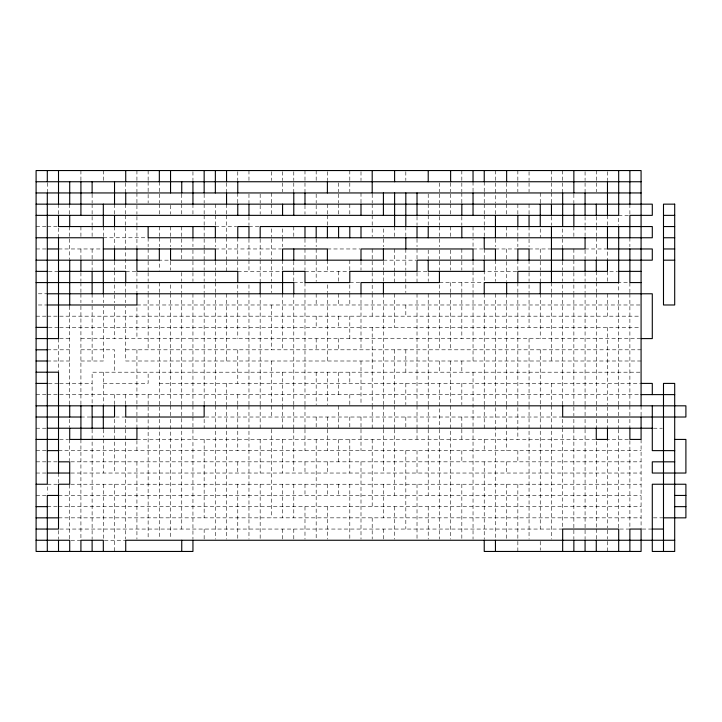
<?xml version="1.0" encoding="UTF-8"?>
<svg xmlns="http://www.w3.org/2000/svg" width="722" height="722" viewBox="0 0 722 722"><rect width="100%" height="100%" fill="white"/><g stroke="black" fill="none" stroke-linecap="round" stroke-linejoin="round"><path stroke-width="0.54" stroke-dasharray="3.61 2.71" d="M36.1 226.555L46.181 226.555M47.3 226.555L58.509 226.555L58.509 237.764M215.355 226.555L236.645 226.555M248.964 226.555L259.045 226.555M103.318 237.764L147.017 237.764M36.1 248.964L47.3 248.964M58.509 248.964L102.199 248.964M215.355 248.964L281.454 248.964M327.391 248.964L359.881 248.964M483.117 248.964L473.036 248.964L473.036 238.883M495.445 248.964L517.845 248.964M529.055 248.964L551.455 248.964M585.073 248.964L607.473 248.964L607.473 260.173M168.298 260.173L159.336 260.173L159.336 270.254M383.409 260.173L415.899 260.173M48.428 271.373L58.509 271.373M135.808 271.373L125.727 271.373L125.727 226.555M237.764 271.373L282.573 271.373M304.982 271.373L349.8 271.373M417.018 271.373L427.099 271.373M516.726 271.373L484.236 271.373L484.236 281.454M609.72 271.373L617.563 271.373M293.782 282.573L302.744 282.573M349.8 282.573L359.881 282.573M439.427 282.573L483.117 282.573M38.338 293.782L47.3 293.782M38.338 304.982L47.3 304.982M639.963 304.982L136.927 304.982L136.927 338.591M36.1 316.182L46.181 316.182M47.3 316.182L58.509 316.182M59.628 316.182L639.963 316.182M48.428 327.391L58.509 327.391M59.628 327.391L639.963 327.391M59.628 338.591L69.709 338.591M80.918 338.591L639.963 338.591M47.3 349.8L69.709 349.8M80.918 349.8L114.527 349.8L114.527 372.2M125.727 349.8L641.082 349.8M47.3 361L69.709 361M80.918 361L103.318 361L103.318 306.101M641.082 361L125.727 361L125.727 306.101M639.963 372.2L92.118 372.2L92.118 404.69M48.428 383.409L58.509 383.409M59.628 383.409L92.118 383.409M103.318 383.409L148.136 383.409L148.136 372.2M159.336 383.409L639.963 383.409M36.1 394.609L46.181 394.609M47.3 394.609L58.509 394.609M59.628 394.609L641.082 394.609M80.918 417.018L92.118 417.018M115.646 417.018L125.727 417.018M205.274 417.018L562.664 417.018M36.1 428.218L46.181 428.218M653.41 428.218L662.372 428.218M59.628 439.427L68.59 439.427M136.927 439.427L596.273 439.427L596.273 527.935M36.1 450.627L47.3 450.627M58.509 450.627L641.082 450.627M36.1 461.827L46.181 461.827M47.3 461.827L58.509 461.827M70.828 461.827L641.082 461.827M36.1 473.036L46.181 473.036M70.828 473.036L641.082 473.036M57.39 484.236L47.3 484.236L47.3 493.198M70.828 484.236L641.082 484.236M36.1 495.445L46.181 495.445M58.509 495.445L641.082 495.445M47.3 506.645L57.39 506.645M58.509 506.645L641.082 506.645M58.509 517.845L641.082 517.845M653.41 517.845L663.491 517.845M562.664 529.055L58.509 529.055L58.509 539.135M619.801 529.055L629.882 529.055L629.882 439.427L607.473 439.427L607.473 527.935M642.21 529.055L652.291 529.055M80.918 540.255L69.709 540.255L69.709 484.236M104.437 540.255L125.727 540.255M641.082 405.818L641.082 415.899M641.082 439.427L641.082 529.055M629.882 204.155L629.882 215.355L618.682 215.355L618.682 225.435M629.882 237.764L629.882 246.725M629.882 292.663L629.882 282.573L618.682 282.573L618.682 292.663M629.882 293.782L629.882 404.69M629.882 405.818L629.882 417.018M629.882 419.256L629.882 428.218M618.682 293.782L618.682 404.69M618.682 405.818L618.682 415.899M618.682 419.256L618.682 428.218M618.682 429.337L618.682 527.935M607.473 171.665L607.473 180.626M607.473 215.355L607.473 225.435M607.473 271.373L607.473 281.454M607.473 293.782L607.473 316.182M607.473 327.391L607.473 404.69M607.473 406.937L607.473 415.899M607.473 419.256L607.473 428.218M607.473 530.174L607.473 539.135M607.473 541.374L607.473 551.455M596.273 170.545L596.273 180.626M596.273 182.865L596.273 191.826M596.273 216.474L596.273 225.435M596.273 226.555L596.273 236.645M596.273 237.764L596.273 260.173M596.273 271.373L596.273 281.454M596.273 282.573L596.273 292.663M596.273 293.782L596.273 404.69M596.273 406.937L596.273 415.899M596.273 419.256L596.273 428.218M596.273 529.055L596.273 539.135M585.073 171.665L585.073 180.626M585.073 182.865L585.073 191.826M585.073 216.474L585.073 225.435M585.073 226.555L585.073 236.645M585.073 250.083L585.073 259.045M585.073 272.492L585.073 281.454M585.073 284.82L585.073 292.663M585.073 293.782L585.073 404.69M585.073 405.818L585.073 417.018M585.073 419.256L585.073 428.218M585.073 429.337L585.073 527.935M585.073 530.174L585.073 539.135M573.864 194.065L573.864 203.035M573.864 226.555L573.864 236.645M573.864 248.964L573.864 259.045M573.864 260.173L573.864 270.254M573.864 272.492L573.864 281.454M573.864 284.82L573.864 292.663M573.864 293.782L573.864 404.69M573.864 406.937L573.864 415.899M573.864 419.256L573.864 428.218M573.864 429.337L573.864 529.055M573.864 530.174L573.864 539.135M562.664 170.545L562.664 180.626M562.664 182.865L562.664 191.826M562.664 228.802L562.664 236.645M562.664 238.883L562.664 248.964M562.664 261.292L562.664 270.254M562.664 272.492L562.664 281.454M562.664 284.82L562.664 292.663M562.664 293.782L562.664 404.69M562.664 419.256L562.664 427.099M562.664 428.218L562.664 527.935M551.455 170.545L551.455 180.626M551.455 182.865L551.455 191.826M551.455 192.945L551.455 203.035M551.455 216.474L551.455 225.435M551.455 282.573L551.455 292.663M551.455 293.782L551.455 361M551.455 383.409L551.455 404.69M551.455 405.818L551.455 539.135M540.255 192.945L540.255 203.035M540.255 228.802L540.255 237.764M540.255 248.964L540.255 260.173M540.255 261.292L540.255 270.254M540.255 272.492L540.255 282.573M540.255 293.782L540.255 338.591M540.255 349.8L540.255 404.69M540.255 405.818L540.255 529.055M540.255 541.374L540.255 550.335M529.055 171.665L529.055 180.626M529.055 182.865L529.055 191.826M529.055 204.155L529.055 214.235M529.055 226.555L529.055 246.725M529.055 260.173L529.055 270.254M529.055 272.492L529.055 281.454M529.055 284.82L529.055 292.663M529.055 293.782L529.055 327.391M529.055 338.591L529.055 404.69M529.055 405.818L529.055 539.135M517.845 170.545L517.845 180.626M517.845 182.865L517.845 191.826M517.845 204.155L517.845 214.235M517.845 226.555L517.845 236.645M517.845 237.764L517.845 246.725M517.845 260.173L517.845 270.254M517.845 282.573L517.845 292.663M517.845 293.782L517.845 439.427M517.845 450.627L517.845 461.827M517.845 484.236L517.845 539.135M517.845 541.374L517.845 551.455M506.645 182.865L506.645 191.826M506.645 194.065L506.645 203.035M506.645 204.155L506.645 214.235M506.645 226.555L506.645 236.645M506.645 248.964L506.645 281.454M506.645 293.782L506.645 404.69M506.645 405.818L506.645 450.627M506.645 461.827L506.645 473.036M506.645 484.236L506.645 539.135M495.445 170.545L495.445 180.626M495.445 182.865L495.445 203.035M495.445 204.155L495.445 214.235M495.445 238.883L495.445 246.725M495.445 260.173L495.445 281.454M495.445 293.782L495.445 539.135M484.236 181.745L484.236 191.826M484.236 192.945L484.236 203.035M484.236 204.155L484.236 214.235M484.236 215.355L484.236 225.435M484.236 226.555L484.236 236.645M484.236 248.964L484.236 259.045M484.236 293.782L484.236 404.69M484.236 405.818L484.236 428.218M484.236 439.427L484.236 450.627M484.236 461.827L484.236 539.135M473.036 181.745L473.036 191.826M473.036 226.555L473.036 236.645M473.036 261.292L473.036 270.254M473.036 271.373L473.036 292.663M473.036 293.782L473.036 361M473.036 372.2L473.036 428.218M473.036 429.337L473.036 539.135M461.827 170.545L461.827 180.626M461.827 182.865L461.827 191.826M461.827 192.945L461.827 203.035M461.827 216.474L461.827 225.435M461.827 248.964L461.827 259.045M461.827 261.292L461.827 270.254M461.827 282.573L461.827 292.663M461.827 293.782L461.827 338.591M461.827 361L461.827 372.2M461.827 383.409L461.827 404.69M461.827 417.018L461.827 428.218M461.827 429.337L461.827 439.427M461.827 450.627L461.827 461.827M461.827 484.236L461.827 539.135M450.627 182.865L450.627 191.826M450.627 194.065L450.627 203.035M450.627 204.155L450.627 214.235M450.627 226.555L450.627 236.645M450.627 250.083L450.627 259.045M450.627 261.292L450.627 270.254M450.627 282.573L450.627 292.663M450.627 293.782L450.627 349.8M450.627 361L450.627 404.69M450.627 405.818L450.627 539.135M439.427 182.865L439.427 191.826M439.427 194.065L439.427 203.035M439.427 204.155L439.427 214.235M439.427 216.474L439.427 225.435M439.427 226.555L439.427 237.764M439.427 238.883L439.427 246.725M439.427 250.083L439.427 259.045M439.427 261.292L439.427 270.254M439.427 284.82L439.427 292.663M439.427 293.782L439.427 349.8M439.427 361L439.427 372.2M439.427 383.409L439.427 428.218M439.427 429.337L439.427 539.135M428.218 194.065L428.218 203.035M428.218 204.155L428.218 214.235M428.218 215.355L428.218 225.435M428.218 250.083L428.218 259.045M428.218 272.492L428.218 281.454M428.218 293.782L428.218 404.69M428.218 405.818L428.218 428.218M428.218 429.337L428.218 495.445M428.218 506.645L428.218 539.135M417.018 216.474L417.018 225.435M417.018 238.883L417.018 246.725M417.018 248.964L417.018 259.045M417.018 272.492L417.018 282.573M417.018 293.782L417.018 404.69M417.018 405.818L417.018 428.218M417.018 429.337L417.018 439.427M417.018 450.627L417.018 473.036M417.018 484.236L417.018 539.135M405.818 171.665L405.818 180.626M405.818 226.555L405.818 236.645M405.818 248.964L405.818 270.254M405.818 272.492L405.818 282.573M405.818 284.82L405.818 292.663M405.818 304.982L405.818 316.182M405.818 349.8L405.818 372.2M405.818 383.409L405.818 404.69M405.818 417.018L405.818 428.218M405.818 450.627L405.818 529.055M394.609 226.555L394.609 236.645M394.609 248.964L394.609 271.373M394.609 272.492L394.609 282.573M394.609 293.782L394.609 327.391M394.609 349.8L394.609 404.69M394.609 405.818L394.609 428.218M394.609 429.337L394.609 495.445M394.609 506.645L394.609 539.135M383.409 228.802L383.409 236.645M383.409 238.883L383.409 246.725M383.409 261.292L383.409 270.254M383.409 271.373L383.409 281.454M383.409 293.782L383.409 404.69M383.409 405.818L383.409 428.218M383.409 429.337L383.409 473.036M383.409 484.236L383.409 517.845M383.409 529.055L383.409 539.135M372.2 194.065L372.2 203.035M372.2 204.155L372.2 214.235M372.2 215.355L372.2 225.435M372.2 228.802L372.2 236.645M372.2 248.964L372.2 259.045M372.2 261.292L372.2 270.254M372.2 272.492L372.2 292.663M372.2 293.782L372.2 316.182M372.2 327.391L372.2 404.69M372.2 405.818L372.2 428.218M372.2 439.427L372.2 506.645M372.2 517.845L372.2 539.135M361 171.665L361 180.626M361 192.945L361 203.035M361 261.292L361 270.254M361 293.782L361 349.8M361 361L361 404.69M361 417.018L361 428.218M361 429.337L361 450.627M361 461.827L361 539.135M349.8 170.545L349.8 180.626M349.8 182.865L349.8 191.826M349.8 204.155L349.8 214.235M349.8 260.173L349.8 270.254M349.8 284.82L349.8 292.663M349.8 293.782L349.8 304.982M349.8 316.182L349.8 338.591M349.8 372.2L349.8 383.409M349.8 394.609L349.8 404.69M349.8 417.018L349.8 428.218M349.8 439.427L349.8 473.036M349.8 484.236L349.8 539.135M338.591 182.865L338.591 191.826M338.591 194.065L338.591 203.035M338.591 204.155L338.591 214.235M338.591 271.373L338.591 281.454M338.591 293.782L338.591 304.982M338.591 316.182L338.591 327.391M338.591 338.591L338.591 349.8M338.591 372.2L338.591 394.609M338.591 405.818L338.591 428.218M338.591 439.427L338.591 461.827M338.591 484.236L338.591 495.445M327.391 171.665L327.391 180.626M327.391 204.155L327.391 214.235M327.391 215.355L327.391 225.435M327.391 260.173L327.391 271.373M327.391 284.82L327.391 292.663M327.391 293.782L327.391 361M327.391 372.2L327.391 404.69M327.391 417.018L327.391 428.218M327.391 429.337L327.391 450.627M327.391 461.827L327.391 473.036M327.391 484.236L327.391 495.445M327.391 506.645L327.391 539.135M316.182 170.545L316.182 180.626M316.182 194.065L316.182 203.035M316.182 205.274L316.182 214.235M316.182 238.883L316.182 246.725M316.182 248.964L316.182 259.045M316.182 261.292L316.182 281.454M316.182 293.782L316.182 304.982M316.182 316.182L316.182 327.391M316.182 338.591L316.182 349.8M316.182 372.2L316.182 404.69M316.182 417.018L316.182 427.099M316.182 439.427L316.182 539.135M304.982 170.545L304.982 180.626M304.982 182.865L304.982 191.826M304.982 205.274L304.982 214.235M304.982 238.883L304.982 246.725M304.982 248.964L304.982 259.045M304.982 261.292L304.982 270.254M304.982 282.573L304.982 292.663M304.982 293.782L304.982 404.69M304.982 405.818L304.982 428.218M304.982 429.337L304.982 450.627M304.982 461.827L304.982 473.036M304.982 484.236L304.982 495.445M304.982 506.645L304.982 539.135M293.782 171.665L293.782 180.626M293.782 182.865L293.782 191.826M293.782 226.555L293.782 236.645M293.782 261.292L293.782 270.254M293.782 271.373L293.782 281.454M293.782 293.782L293.782 404.69M293.782 405.818L293.782 428.218M293.782 429.337L293.782 473.036M293.782 484.236L293.782 517.845M293.782 529.055L293.782 539.135M282.573 171.665L282.573 180.626M282.573 182.865L282.573 191.826M282.573 228.802L282.573 236.645M282.573 237.764L282.573 246.725M282.573 260.173L282.573 270.254M282.573 293.782L282.573 349.8M282.573 372.2L282.573 404.69M282.573 405.818L282.573 428.218M282.573 439.427L282.573 473.036M282.573 484.236L282.573 517.845M282.573 529.055L282.573 539.135M271.373 171.665L271.373 180.626M271.373 192.945L271.373 203.035M271.373 204.155L271.373 214.235M271.373 228.802L271.373 236.645M271.373 238.883L271.373 259.045M271.373 260.173L271.373 281.454M271.373 284.82L271.373 292.663M271.373 304.982L271.373 349.8M271.373 361L271.373 404.69M271.373 405.818L271.373 417.018M271.373 429.337L271.373 517.845M260.173 194.065L260.173 203.035M260.173 205.274L260.173 214.235M260.173 238.883L260.173 259.045M260.173 260.173L260.173 282.573M260.173 293.782L260.173 404.69M260.173 405.818L260.173 428.218M260.173 439.427L260.173 473.036M260.173 484.236L260.173 539.135M248.964 170.545L248.964 180.626M248.964 194.065L248.964 203.035M248.964 216.474L248.964 225.435M248.964 238.883L248.964 259.045M248.964 260.173L248.964 271.373M248.964 284.82L248.964 292.663M248.964 293.782L248.964 404.69M248.964 405.818L248.964 539.135M237.764 171.665L237.764 180.626M237.764 192.945L237.764 203.035M237.764 237.764L237.764 259.045M237.764 261.292L237.764 270.254M237.764 284.82L237.764 292.663M237.764 293.782L237.764 338.591M237.764 349.8L237.764 383.409M237.764 394.609L237.764 404.69M237.764 405.818L237.764 450.627M237.764 461.827L237.764 473.036M237.764 484.236L237.764 539.135M226.555 182.865L226.555 191.826M226.555 204.155L226.555 214.235M226.555 215.355L226.555 236.645M226.555 237.764L226.555 260.173M226.555 261.292L226.555 271.373M226.555 293.782L226.555 361M226.555 383.409L226.555 404.69M226.555 405.818L226.555 539.135M215.355 204.155L215.355 214.235M215.355 215.355L215.355 225.435M215.355 238.883L215.355 246.725M215.355 261.292L215.355 270.254M215.355 272.492L215.355 281.454M215.355 282.573L215.355 292.663M215.355 293.782L215.355 404.69M215.355 405.818L215.355 539.135M204.155 194.065L204.155 203.035M204.155 204.155L204.155 214.235M204.155 215.355L204.155 225.435M204.155 226.555L204.155 237.764M204.155 238.883L204.155 248.964M204.155 250.083L204.155 260.173M204.155 261.292L204.155 270.254M204.155 272.492L204.155 281.454M204.155 284.82L204.155 292.663M204.155 293.782L204.155 404.69M204.155 419.256L204.155 428.218M204.155 439.427L204.155 517.845M204.155 529.055L204.155 539.135M192.945 171.665L192.945 180.626M192.945 204.155L192.945 214.235M192.945 237.764L192.945 246.725M192.945 250.083L192.945 259.045M192.945 261.292L192.945 270.254M192.945 272.492L192.945 281.454M192.945 293.782L192.945 404.69M192.945 405.818L192.945 415.899M192.945 417.018L192.945 539.135M181.745 194.065L181.745 203.035M181.745 204.155L181.745 214.235M181.745 226.555L181.745 236.645M181.745 238.883L181.745 246.725M181.745 248.964L181.745 259.045M181.745 272.492L181.745 281.454M181.745 284.82L181.745 292.663M181.745 293.782L181.745 404.69M181.745 405.818L181.745 529.055M170.545 205.274L170.545 214.235M170.545 226.555L170.545 237.764M170.545 238.883L170.545 246.725M170.545 261.292L170.545 270.254M170.545 284.82L170.545 292.663M170.545 293.782L170.545 404.69M170.545 405.818L170.545 417.018M170.545 419.256L170.545 539.135M159.336 181.745L159.336 191.826M159.336 194.065L159.336 203.035M159.336 204.155L159.336 214.235M159.336 226.555L159.336 236.645M159.336 237.764L159.336 246.725M159.336 282.573L159.336 292.663M159.336 293.782L159.336 404.69M159.336 406.937L159.336 417.018M159.336 419.256L159.336 539.135M148.136 170.545L148.136 180.626M148.136 181.745L148.136 203.035M148.136 237.764L148.136 246.725M148.136 248.964L148.136 259.045M148.136 261.292L148.136 271.373M148.136 272.492L148.136 281.454M148.136 284.82L148.136 292.663M148.136 293.782L148.136 349.8M148.136 394.609L148.136 404.69M148.136 406.937L148.136 539.135M136.927 170.545L136.927 180.626M136.927 182.865L136.927 191.826M136.927 192.945L136.927 203.035M136.927 205.274L136.927 214.235M136.927 216.474L136.927 225.435M136.927 226.555L136.927 248.964M136.927 272.492L136.927 281.454M136.927 284.82L136.927 292.663M136.927 349.8L136.927 404.69M136.927 405.818L136.927 428.218M136.927 440.546L136.927 450.627M136.927 461.827L136.927 539.135M125.727 182.865L125.727 191.826M125.727 204.155L125.727 214.235M125.727 215.355L125.727 225.435M125.727 282.573L125.727 292.663M125.727 293.782L125.727 302.744M125.727 394.609L125.727 404.69M125.727 419.256L125.727 427.099M125.727 429.337L125.727 539.135M114.527 204.155L114.527 214.235M114.527 226.555L114.527 248.964M114.527 261.292L114.527 270.254M114.527 271.373L114.527 282.573M114.527 284.82L114.527 292.663M114.527 294.901L114.527 302.744M114.527 306.101L114.527 338.591M114.527 394.609L114.527 404.69M114.527 419.256L114.527 428.218M114.527 429.337L114.527 473.036M114.527 484.236L114.527 551.455M103.318 170.545L103.318 180.626M103.318 226.555L103.318 236.645M103.318 293.782L103.318 302.744M103.318 372.2L103.318 404.69M103.318 429.337L103.318 437.18M103.318 439.427L103.318 473.036M103.318 484.236L103.318 539.135M92.118 194.065L92.118 203.035M92.118 204.155L92.118 214.235M92.118 216.474L92.118 225.435M92.118 226.555L92.118 236.645M92.118 248.964L92.118 260.173M92.118 261.292L92.118 270.254M92.118 293.782L92.118 302.744M92.118 306.101L92.118 361M92.118 429.337L92.118 539.135M80.918 170.545L80.918 180.626M80.918 226.555L80.918 236.645M80.918 248.964L80.918 259.045M80.918 272.492L80.918 281.454M80.918 282.573L80.918 292.663M80.918 293.782L80.918 302.744M80.918 306.101L80.918 404.69M80.918 439.427L80.918 539.135M69.709 204.155L69.709 214.235M69.709 226.555L69.709 236.645M69.709 238.883L69.709 259.045M69.709 306.101L69.709 404.69M69.709 419.256L69.709 427.099M69.709 439.427L69.709 460.708M58.509 204.155L58.509 214.235M58.509 338.591L58.509 372.2M58.509 473.036L58.509 483.117M47.3 182.865L47.3 191.826"/><path stroke-width="1.08" d="M36.1 181.745L641.082 181.745M36.1 192.945L641.082 192.945M36.1 204.155L652.291 204.155L652.291 215.355L629.882 215.355L629.882 237.764M36.1 215.355L618.682 215.355L618.682 170.545M663.491 215.355L674.7 215.355M663.491 226.555L674.7 226.555M36.1 237.764L103.318 237.764L103.318 293.782M663.491 237.764L674.7 237.764M47.3 248.964L58.509 248.964M103.318 248.964L215.355 248.964L215.355 260.173M551.455 248.964L585.073 248.964L585.073 237.764M663.491 248.964L674.7 248.964M36.1 260.173L159.336 260.173L159.336 248.964M663.491 260.173L674.7 260.173M36.1 271.373L47.3 271.373M58.509 271.373L125.727 271.373L125.727 282.573M618.682 271.373L641.082 271.373M36.1 282.573L293.782 282.573L293.782 293.782M641.082 282.573L629.882 282.573L629.882 248.964M47.3 293.782L652.291 293.782L652.291 338.591L641.082 338.591M47.3 304.982L136.927 304.982L136.927 293.782M36.1 327.391L47.3 327.391M36.1 338.591L58.509 338.591L58.509 237.764M36.1 349.8L47.3 349.8M36.1 361L47.3 361M36.1 372.2L58.509 372.2L58.509 473.036M36.1 383.409L47.3 383.409M641.082 383.409L652.291 383.409L652.291 394.609M641.082 394.609L674.7 394.609M36.1 405.818L685.9 405.818L685.9 417.018L562.664 417.018L562.664 405.818M36.1 417.018L80.918 417.018M92.118 417.018L114.527 417.018L114.527 405.818M47.3 428.218L652.291 428.218M36.1 439.427L58.509 439.427M674.7 439.427L685.9 439.427L685.9 473.036L652.291 473.036L652.291 461.827L674.7 461.827M47.3 450.627L58.509 450.627M674.7 450.627L652.291 450.627L652.291 405.818M58.509 461.827L69.709 461.827L69.709 484.236L58.509 484.236L58.509 529.055L36.1 529.055M47.3 473.036L69.709 473.036M36.1 484.236L47.3 484.236L47.3 192.945M58.509 495.445L47.3 495.445L47.3 551.455M674.7 495.445L685.9 495.445M36.1 506.645L47.3 506.645M674.7 506.645L685.9 506.645M36.1 517.845L58.509 517.845M663.491 517.845L685.9 517.845L685.9 484.236L652.291 484.236L652.291 551.455L674.7 551.455L674.7 383.409L663.491 383.409L663.491 551.455M652.291 529.055L663.491 529.055M36.1 540.255L69.709 540.255L69.709 551.455M674.7 540.255L125.727 540.255L125.727 551.455M641.082 405.818L641.082 170.545L36.1 170.545L36.1 551.455L192.945 551.455L192.945 540.255M641.082 417.018L641.082 439.427L629.882 439.427L629.882 428.218M629.882 170.545L629.882 204.155M629.882 551.455L629.882 529.055L641.082 529.055L641.082 551.455L484.236 551.455L484.236 540.255M618.682 226.555L618.682 282.573L484.236 282.573L484.236 293.782M618.682 551.455L618.682 529.055L562.664 529.055L562.664 551.455M607.473 181.745L607.473 215.355M607.473 226.555L607.473 248.964L652.291 248.964L652.291 260.173L417.018 260.173L417.018 271.373L349.8 271.373L349.8 282.573L304.982 282.573L304.982 271.373L282.573 271.373L282.573 293.782M607.473 260.173L607.473 271.373L517.845 271.373L517.845 282.573M607.473 428.218L607.473 439.427L596.273 439.427L596.273 428.218M596.273 204.155L596.273 215.355M596.273 260.173L596.273 271.373M596.273 540.255L596.273 551.455M585.073 192.945L585.073 215.355M585.073 260.173L585.073 271.373M585.073 540.255L585.073 551.455M573.864 170.545L573.864 192.945M573.864 204.155L573.864 226.555M573.864 540.255L573.864 551.455M562.664 192.945L562.664 226.555M562.664 248.964L562.664 260.173M551.455 204.155L551.455 215.355M551.455 226.555L551.455 282.573M540.255 204.155L540.255 226.555M540.255 282.573L540.255 293.782M529.055 215.355L529.055 226.555M529.055 260.173L529.055 248.964L517.845 248.964L517.845 260.173M517.845 215.355L517.845 226.555M506.645 170.545L506.645 181.745M506.645 282.573L506.645 293.782M495.445 215.355L495.445 237.764M495.445 260.173L495.445 248.964L484.236 248.964L484.236 237.764M495.445 540.255L495.445 551.455M484.236 170.545L484.236 181.745M484.236 260.173L484.236 271.373L428.218 271.373L428.218 260.173M473.036 170.545L473.036 181.745M473.036 192.945L473.036 215.355M473.036 260.173L473.036 248.964L361 248.964L361 260.173M461.827 204.155L461.827 215.355M461.827 226.555L461.827 237.764M450.627 170.545L450.627 181.745M439.427 271.373L439.427 282.573L361 282.573L361 293.782M428.218 170.545L428.218 181.745M428.218 226.555L428.218 237.764M417.018 192.945L417.018 215.355M417.018 226.555L417.018 237.764M405.818 192.945L405.818 226.555M405.818 237.764L405.818 248.964M394.609 170.545L394.609 181.745M394.609 192.945L394.609 226.555M383.409 192.945L383.409 215.355M383.409 248.964L383.409 260.173L170.545 260.173L170.545 248.964M383.409 282.573L383.409 293.782M372.2 170.545L372.2 192.945M361 204.155L361 215.355M361 226.555L361 237.764M349.8 226.555L349.8 237.764M338.591 226.555L338.591 237.764M327.391 181.745L327.391 192.945M327.391 226.555L327.391 237.764M327.391 260.173L327.391 248.964L282.573 248.964L282.573 260.173M316.182 226.555L316.182 237.764M304.982 192.945L304.982 204.155M304.982 226.555L304.982 237.764M293.782 192.945L293.782 215.355M293.782 248.964L293.782 260.173M282.573 204.155L282.573 215.355M260.173 237.764L260.173 226.555L652.291 226.555L652.291 237.764L148.136 237.764L148.136 226.555M260.173 282.573L260.173 293.782M248.964 204.155L248.964 215.355M248.964 237.764L248.964 226.555L237.764 226.555L237.764 237.764M237.764 181.745L237.764 192.945M237.764 204.155L237.764 215.355M237.764 282.573L237.764 271.373L136.927 271.373L136.927 248.964M226.555 170.545L226.555 181.745M226.555 192.945L226.555 204.155M215.355 170.545L215.355 192.945M215.355 237.764L215.355 226.555L58.509 226.555L58.509 215.355M204.155 170.545L204.155 192.945M204.155 405.818L204.155 417.018L125.727 417.018L125.727 405.818M192.945 181.745L192.945 204.155M192.945 226.555L192.945 237.764M181.745 181.745L181.745 192.945M181.745 540.255L181.745 551.455M170.545 170.545L170.545 192.945M159.336 170.545L159.336 181.745M136.927 428.218L136.927 439.427L69.709 439.427L69.709 428.218M125.727 170.545L125.727 181.745M125.727 192.945L125.727 204.155M114.527 181.745L114.527 204.155M114.527 215.355L114.527 226.555M114.527 248.964L114.527 260.173M103.318 204.155L103.318 226.555M103.318 405.818L103.318 428.218M103.318 551.455L103.318 540.255L80.918 540.255L80.918 551.455M92.118 181.745L92.118 192.945M92.118 271.373L92.118 293.782M92.118 405.818L92.118 428.218M92.118 540.255L92.118 551.455M80.918 181.745L80.918 215.355M80.918 260.173L80.918 271.373M80.918 405.818L80.918 439.427M69.709 181.745L69.709 204.155M69.709 215.355L69.709 226.555M69.709 260.173L69.709 304.982M69.709 405.818L69.709 417.018M58.509 170.545L58.509 204.155M58.509 540.255L58.509 551.455M47.3 170.545L47.3 181.745M674.7 204.155L663.491 204.155L663.491 304.982L674.7 304.982L674.7 204.155"/></g></svg>
